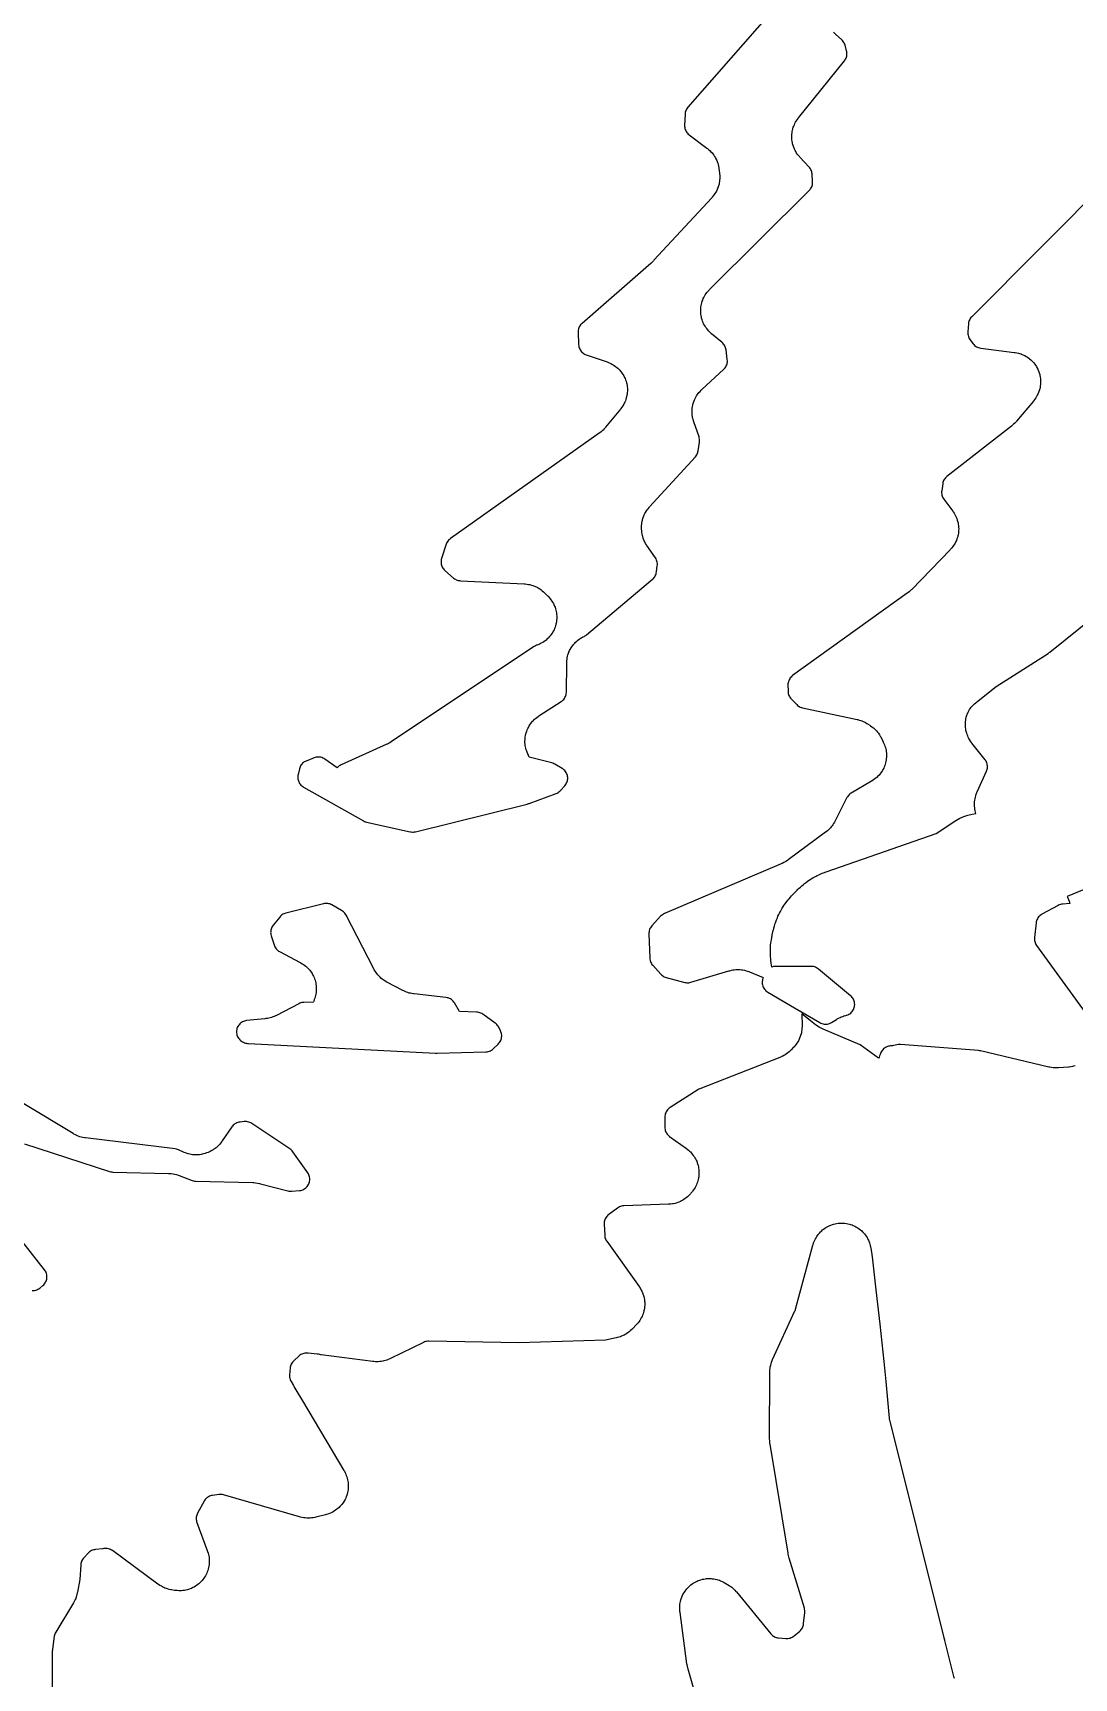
# Model space of a CAD drawing. Header units: millimetres. Extents: x 0 to 194, y 0 to 300.
# Drawn here: x 122.95 to 150.69, y 79.51 to 123.34 of the extents above; entities that cross this region are included whole.
import ezdxf

# ---------------------------------------------------------------- set-up
doc = ezdxf.new("R2010")
doc.units = ezdxf.units.MM
doc.layers.add('CUT', color=7, linetype='CONTINUOUS')

msp = doc.modelspace()

# ---------------------------------------------------------------- linework, layer by layer
at = {"layer": 'CUT'}
for points in [[(143.0132, 124.3506), (140.4031, 121.3624), (140.385, 121.3395), (140.3691, 121.3149), (140.3558, 121.2889), (140.3451, 121.2618), (140.337, 121.2337), (140.3317, 121.205), (140.3292, 121.1759), (140.3185, 120.8802), (140.3188, 120.8513), (140.3219, 120.8226), (140.3278, 120.7943), (140.3364, 120.7667), (140.3475, 120.7401), (140.3612, 120.7146), (140.3773, 120.6906), (140.3956, 120.6683), (140.4159, 120.6478), (140.4382, 120.6294), (140.9127, 120.2732), (140.9302, 120.2593), (140.9645, 120.2308), (140.9974, 120.2006), (141.0208, 120.1768), (141.0505, 120.1434), (141.0715, 120.1174), (141.0978, 120.0813), (141.1161, 120.0533), (141.1387, 120.0148), (141.1541, 119.9851), (141.1728, 119.9446), (141.1852, 119.9135), (141.1997, 119.8713), (141.209, 119.8392), (141.2193, 119.7958), (141.2274, 119.7519), (141.2309, 119.7298), (141.2472, 119.6073), (141.2496, 119.5854), (141.2533, 119.5417), (141.2548, 119.4978), (141.2544, 119.4649), (141.2516, 119.4211), (141.248, 119.3884), (141.241, 119.345), (141.2341, 119.3128), (141.2229, 119.2704), (141.213, 119.239), (141.1977, 119.1978), (141.1848, 119.1676), (141.1655, 119.1281), (141.1497, 119.0992), (141.1267, 119.0618), (141.1081, 119.0347), (141.0816, 118.9997), (141.0534, 118.966), (141.0389, 118.9495), (139.5022, 117.2873), (139.4855, 117.2701), (139.4426, 117.2284), (139.425, 117.2121), (137.5841, 115.6037), (137.5627, 115.5831), (137.5434, 115.5604), (137.5265, 115.5359), (137.5121, 115.5099), (137.5003, 115.4826), (137.4914, 115.4542), (137.4852, 115.4251), (137.482, 115.3956), (137.4817, 115.3658), (137.4948, 115.0369), (137.4975, 115.007), (137.5032, 114.9776), (137.5118, 114.9488), (137.5232, 114.921), (137.5373, 114.8945), (137.554, 114.8696), (137.5731, 114.8465), (137.5945, 114.8254), (137.6178, 114.8065), (137.6429, 114.79), (137.6696, 114.7762), (137.6974, 114.765), (138.251, 114.5756), (138.2713, 114.5681), (138.3116, 114.5522), (138.351, 114.5343), (138.3799, 114.5194), (138.4174, 114.4978), (138.4447, 114.4803), (138.48, 114.4552), (138.5055, 114.4352), (138.5382, 114.4068), (138.5617, 114.3843), (138.5915, 114.3529), (138.6127, 114.3284), (138.6393, 114.2942), (138.6581, 114.2677), (138.6813, 114.2312), (138.6974, 114.203), (138.7171, 114.1645), (138.7304, 114.1349), (138.7462, 114.0946), (138.7566, 114.0638), (138.7685, 114.0222), (138.7759, 113.9906), (138.7837, 113.948), (138.7881, 113.9158), (138.7918, 113.8727), (138.793, 113.8403), (138.7925, 113.797), (138.7906, 113.7646), (138.786, 113.7215), (138.781, 113.6895), (138.7722, 113.6471), (138.7642, 113.6156), (138.7514, 113.5743), (138.7403, 113.5437), (138.7236, 113.5038), (138.7097, 113.4745), (138.6892, 113.4363), (138.6725, 113.4085), (138.6485, 113.3725), (138.6228, 113.3377), (138.6095, 113.3206), (138.2125, 112.8345), (138.1994, 112.8191), (138.1724, 112.789), (138.1442, 112.7601), (138.122, 112.7394), (138.0913, 112.7131), (138.0594, 112.6883), (138.0431, 112.6763), (134.0781, 109.8673), (134.0531, 109.8475), (134.0304, 109.8252), (134.0101, 109.8006), (133.9926, 109.7739), (133.978, 109.7456), (133.9665, 109.7159), (133.8425, 109.3371), (133.8347, 109.3087), (133.8297, 109.2796), (133.8277, 109.2503), (133.8285, 109.2208), (133.8322, 109.1916), (133.8387, 109.1629), (133.848, 109.1349), (133.86, 109.1081), (133.8746, 109.0825), (133.8916, 109.0585), (133.911, 109.0362), (133.9323, 109.016), (134.1641, 108.8173), (134.1864, 108.7999), (134.2103, 108.7847), (134.2354, 108.7719), (134.2617, 108.7614), (134.2888, 108.7535), (134.3166, 108.7481), (134.3447, 108.7454), (136.0451, 108.6624), (136.0681, 108.6607), (136.1139, 108.6561), (136.1595, 108.6491), (136.1933, 108.6422), (136.2379, 108.6306), (136.2708, 108.6203), (136.314, 108.6042), (136.3457, 108.5905), (136.387, 108.5701), (136.4171, 108.5533), (136.4561, 108.5288), (136.4844, 108.5089), (136.5207, 108.4805), (136.5554, 108.4504), (136.5725, 108.4348), (136.6632, 108.3475), (136.6787, 108.3319), (136.7087, 108.3), (136.7372, 108.2667), (136.7573, 108.2407), (136.7825, 108.2048), (136.7999, 108.177), (136.8214, 108.1387), (136.8361, 108.1094), (136.8538, 108.0692), (136.8655, 108.0386), (136.8792, 107.9969), (136.8879, 107.9652), (136.8975, 107.9224), (136.9031, 107.8901), (136.9085, 107.8465), (136.9109, 107.8138), (136.912, 107.7699), (136.9112, 107.7371), (136.908, 107.6934), (136.904, 107.6608), (136.8966, 107.6175), (136.8894, 107.5855), (136.8779, 107.5432), (136.8676, 107.512), (136.852, 107.471), (136.8388, 107.4409), (136.8192, 107.4017), (136.8031, 107.3731), (136.7798, 107.3359), (136.761, 107.309), (136.7342, 107.2743), (136.7129, 107.2493), (136.6829, 107.2174), (136.6592, 107.1946), (136.6262, 107.1657), (136.6004, 107.1453), (136.5648, 107.1198), (136.5371, 107.102), (136.4991, 107.0801), (136.4699, 107.0651), (136.43, 107.047), (136.3892, 107.0309), (136.3742, 107.0253), (136.3418, 107.0112), (136.3113, 106.9934), (132.5121, 104.4592), (132.4964, 104.4492), (132.4646, 104.4299), (132.432, 104.4118), (132.3987, 104.3952), (132.3819, 104.3872), (131.1656, 103.8401), (131.1388, 103.8264), (131.1135, 103.81), (131.0899, 103.7912), (131.0684, 103.7702), (131.0576, 103.7573), (130.7342, 103.9916), (130.7089, 104.008), (130.682, 104.0218), (130.654, 104.0329), (130.6249, 104.0411), (130.5951, 104.0463), (130.565, 104.0485), (130.5349, 104.0477), (130.5049, 104.0438), (130.4755, 104.037), (130.4469, 104.0272), (130.2338, 103.9421), (130.2078, 103.9302), (130.1831, 103.916), (130.1598, 103.8994), (130.1382, 103.8807), (130.1185, 103.8601), (130.1008, 103.8376), (130.0853, 103.8136), (130.0723, 103.7882), (130.0616, 103.7617), (130.0536, 103.7343), (130.0178, 103.5868), (130.0122, 103.5576), (130.0095, 103.5279), (130.0098, 103.4981), (130.0131, 103.4685), (130.0192, 103.4394), (130.0283, 103.411), (130.0401, 103.3837), (130.0458, 103.372), (130.0604, 103.3458), (130.0775, 103.3211), (130.097, 103.2983), (130.1186, 103.2776), (130.1423, 103.2591), (130.1676, 103.2431), (131.7615, 102.3441), (131.788, 102.3308), (131.8158, 102.3202), (131.8444, 102.3124), (133.0091, 102.0563), (133.0362, 102.0516), (133.0637, 102.0495), (133.0912, 102.0498), (133.1186, 102.0527), (133.1456, 102.0581), (136.1219, 102.7944), (136.138, 102.7988), (136.1598, 102.8056), (136.1756, 102.8109), (136.8926, 103.0757), (136.9193, 103.087), (136.9448, 103.1009), (136.9689, 103.1173), (136.9912, 103.1358), (137.0117, 103.1565), (137.1258, 103.2834), (137.1444, 103.3062), (137.1607, 103.3308), (137.1745, 103.3568), (137.1856, 103.384), (137.1941, 103.4123), (137.1997, 103.4412), (137.2024, 103.4705), (137.2023, 103.4999), (137.1993, 103.5292), (137.1935, 103.5581), (137.1848, 103.5862), (137.1734, 103.6134), (137.1594, 103.6393), (137.1429, 103.6637), (137.1242, 103.6864), (137.1032, 103.7071), (137.0804, 103.7257), (137.0558, 103.742), (136.8625, 103.8567), (136.8369, 103.8703), (136.8102, 103.8813), (136.7825, 103.8897), (136.173, 104.0429), (136.1203, 104.1795), (136.1129, 104.2002), (136.0991, 104.2419), (136.0874, 104.2842), (136.0801, 104.3163), (136.0726, 104.3596), (136.0685, 104.3923), (136.0652, 104.4361), (136.0643, 104.469), (136.0653, 104.5129), (136.0677, 104.5458), (136.0729, 104.5894), (136.0785, 104.6219), (136.088, 104.6648), (136.0967, 104.6965), (136.1103, 104.7383), (136.122, 104.769), (136.1397, 104.8093), (136.1544, 104.8387), (136.1759, 104.8771), (136.1933, 104.905), (136.2185, 104.941), (136.2386, 104.9671), (136.2671, 105.0005), (136.2897, 105.0245), (136.3213, 105.0549), (136.3461, 105.0766), (136.3806, 105.1038), (136.4163, 105.1294), (136.4345, 105.1417), (137.0297, 105.5242), (137.0538, 105.5414), (137.076, 105.5609), (137.0963, 105.5825), (137.1143, 105.606), (137.1299, 105.6312), (137.143, 105.6578), (137.1533, 105.6855), (137.1609, 105.7142), (137.1656, 105.7434), (137.1674, 105.773), (137.1766, 106.5435), (137.1775, 106.5664), (137.1804, 106.6121), (137.1856, 106.6575), (137.1912, 106.6913), (137.201, 106.736), (137.21, 106.7691), (137.2243, 106.8126), (137.2366, 106.8446), (137.2552, 106.8864), (137.2707, 106.9169), (137.2935, 106.9566), (137.312, 106.9855), (137.3387, 107.0226), (137.3601, 107.0494), (137.3904, 107.0837), (137.4144, 107.1082), (137.448, 107.1392), (137.4744, 107.1611), (137.511, 107.1886), (137.5395, 107.2077), (137.5787, 107.2313), (137.6102, 107.2481), (137.6396, 107.2623), (137.6617, 107.2741), (137.6827, 107.2878), (137.7026, 107.3031), (139.4648, 108.7886), (139.4851, 108.8074), (139.5036, 108.828), (139.5201, 108.8502), (139.5345, 108.8738), (139.5467, 108.8987), (139.5565, 108.9246), (139.5639, 108.9513), (139.5688, 108.9785), (139.5908, 109.1438), (139.5933, 109.175), (139.5925, 109.2062), (139.5885, 109.2372), (139.5813, 109.2677), (139.5709, 109.2972), (139.5576, 109.3254), (139.5414, 109.3521), (139.3139, 109.6863), (139.302, 109.7046), (139.2792, 109.7419), (139.2583, 109.7802), (139.244, 109.8096), (139.2268, 109.8497), (139.2155, 109.8804), (139.2023, 109.922), (139.194, 109.9536), (139.1849, 109.9963), (139.1796, 110.0286), (139.1747, 110.072), (139.172, 110.1155), (139.1711, 110.1374), (139.1709, 110.1518), (139.1711, 110.173), (139.1724, 110.2155), (139.1758, 110.2578), (139.1798, 110.2894), (139.1871, 110.3312), (139.1941, 110.3623), (139.2053, 110.4032), (139.2152, 110.4335), (139.2303, 110.4732), (139.2429, 110.5024), (139.2617, 110.5405), (139.277, 110.5683), (139.2993, 110.6045), (139.3172, 110.6308), (139.3428, 110.6647), (139.3699, 110.6974), (139.3839, 110.7134), (140.605, 112.0503), (140.6239, 112.073), (140.6404, 112.0975), (140.6544, 112.1235), (140.6657, 112.1508), (140.6744, 112.179), (140.6802, 112.208), (140.7145, 112.4357), (140.7174, 112.4645), (140.7175, 112.4934), (140.7148, 112.5222), (140.7094, 112.5507), (140.7013, 112.5784), (140.5609, 112.9843), (140.5543, 113.005), (140.5421, 113.0467), (140.5319, 113.0888), (140.5258, 113.1208), (140.5198, 113.1637), (140.5168, 113.1961), (140.5149, 113.2395), (140.515, 113.272), (140.5173, 113.3153), (140.5206, 113.3477), (140.5271, 113.3906), (140.5335, 113.4225), (140.544, 113.4646), (140.5535, 113.4957), (140.568, 113.5365), (140.5804, 113.5666), (140.5988, 113.6059), (140.6141, 113.6346), (140.6362, 113.6719), (140.6541, 113.6991), (140.6797, 113.7341), (140.7002, 113.7594), (140.7291, 113.7918), (140.7595, 113.8227), (140.7751, 113.8378), (141.3611, 114.3794), (141.3811, 114.3996), (141.399, 114.4217), (141.4148, 114.4454), (141.4283, 114.4705), (141.4393, 114.4967), (141.4478, 114.5239), (141.4537, 114.5518), (141.4569, 114.58), (141.4574, 114.6085), (141.4552, 114.6369), (141.4225, 114.8983), (141.4178, 114.926), (141.4104, 114.953), (141.4006, 114.9792), (141.3884, 115.0045), (141.3739, 115.0284), (141.3572, 115.0509), (141.3385, 115.0718), (141.3179, 115.0908), (141.0344, 115.3291), (141.0179, 115.3437), (140.9857, 115.3735), (140.9551, 115.4049), (140.9332, 115.4295), (140.9058, 115.4637), (140.8864, 115.4904), (140.8624, 115.5271), (140.8458, 115.5555), (140.8255, 115.5944), (140.8117, 115.6243), (140.7953, 115.665), (140.7845, 115.696), (140.7721, 115.7381), (140.7643, 115.7701), (140.7561, 115.8132), (140.7515, 115.8458), (140.7475, 115.8895), (140.7462, 115.9224), (140.7465, 115.9663), (140.7483, 115.9991), (140.7529, 116.0428), (140.7579, 116.0753), (140.7667, 116.1183), (140.7749, 116.1501), (140.7878, 116.1921), (140.799, 116.223), (140.816, 116.2635), (140.8302, 116.2931), (140.851, 116.3318), (140.8681, 116.3599), (140.8926, 116.3963), (140.9122, 116.4227), (140.9402, 116.4565), (140.9697, 116.489), (140.9849, 116.5048), (143.6395, 119.1475), (143.6587, 119.1686), (143.6759, 119.1913), (143.6908, 119.2156), (143.7033, 119.2412), (143.7133, 119.2678), (143.7208, 119.2953), (143.7256, 119.3234), (143.7278, 119.3518), (143.7272, 119.3802), (143.7135, 119.5844), (143.7102, 119.6133), (143.704, 119.6417), (143.6951, 119.6694), (143.6836, 119.6962), (143.6696, 119.7216), (143.6531, 119.7456), (143.6344, 119.7679), (143.3886, 120.0338), (143.3745, 120.0498), (143.347, 120.0825), (143.3211, 120.1164), (143.303, 120.1428), (143.2804, 120.179), (143.2648, 120.207), (143.2458, 120.2452), (143.2329, 120.2745), (143.2176, 120.3143), (143.2076, 120.3447), (143.1961, 120.3858), (143.189, 120.417), (143.1815, 120.4591), (143.1774, 120.4908), (143.1739, 120.5334), (143.1728, 120.5653), (143.1734, 120.608), (143.1753, 120.64), (143.1799, 120.6824), (143.1849, 120.714), (143.1935, 120.7558), (143.2014, 120.7868), (143.214, 120.8276), (143.2248, 120.8577), (143.2412, 120.8972), (143.2548, 120.9261), (143.2748, 120.9638), (143.2911, 120.9914), (143.3146, 121.027), (143.3398, 121.0615), (143.3528, 121.0784), (144.577, 122.599), (144.5937, 122.622), (144.6083, 122.6465), (144.6204, 122.6723), (144.63, 122.699), (144.6371, 122.7266), (144.6415, 122.7547), (144.6433, 122.7831), (144.6423, 122.8116), (144.6386, 122.8398), (144.6323, 122.8675), (144.5913, 123.0152), (144.5825, 123.0418), (144.5713, 123.0675), (144.5578, 123.092), (144.542, 123.1151), (144.5242, 123.1367), (144.5044, 123.1565), (144.3351, 123.3109), (144.3188, 123.3266), (144.2869, 123.3588)], [(151.6655, 119.4918), (147.9678, 115.7805), (147.9479, 115.7584), (147.9302, 115.7344), (147.915, 115.7087), (147.9024, 115.6817), (147.8926, 115.6536), (147.8856, 115.6246), (147.8815, 115.5951), (147.8625, 115.3791), (147.8613, 115.3478), (147.8635, 115.3166), (147.8689, 115.2858), (147.8774, 115.2557), (147.8891, 115.2266), (147.9037, 115.1989), (147.9212, 115.1729), (148.0049, 115.0611), (148.0242, 115.0379), (148.0457, 115.0168), (148.0691, 114.9979), (148.0944, 114.9815), (148.1211, 114.9677), (148.1492, 114.9567), (148.1781, 114.9485), (148.2078, 114.9433), (149.1027, 114.8312), (149.1243, 114.8279), (149.1675, 114.8204), (149.2102, 114.8107), (149.2419, 114.802), (149.2835, 114.7882), (149.3141, 114.7764), (149.3541, 114.7586), (149.3835, 114.7439), (149.4216, 114.7223), (149.4494, 114.7048), (149.4853, 114.6796), (149.5112, 114.6595), (149.5444, 114.631), (149.5683, 114.6084), (149.5986, 114.5768), (149.6201, 114.552), (149.6472, 114.5176), (149.6663, 114.4908), (149.6899, 114.4539), (149.7062, 114.4254), (149.7261, 114.3864), (149.7396, 114.3565), (149.7556, 114.3157), (149.7661, 114.2846), (149.7781, 114.2424), (149.7855, 114.2105), (149.7934, 114.1673), (149.7977, 114.1348), (149.8013, 114.0911), (149.8023, 114.0583), (149.8017, 114.0145), (149.7996, 113.9817), (149.7947, 113.9382), (149.7894, 113.9058), (149.7802, 113.8629), (149.7718, 113.8312), (149.7586, 113.7894), (149.7471, 113.7587), (149.7298, 113.7184), (149.7155, 113.6889), (149.6944, 113.6505), (149.6772, 113.6225), (149.6524, 113.5864), (149.626, 113.5515), (149.6123, 113.5343), (149.1647, 113), (149.1489, 112.9822), (149.1165, 112.9474), (149.0823, 112.9144), (149.0465, 112.8832), (149.0281, 112.8681), (147.3063, 111.526), (147.2844, 111.5073), (147.2645, 111.4865), (147.2466, 111.4639), (147.231, 111.4396), (147.2178, 111.414), (147.2071, 111.3873), (147.199, 111.3596), (147.1936, 111.3313), (147.1671, 111.1432), (147.1645, 111.1143), (147.1646, 111.0852), (147.1676, 111.0563), (147.1734, 111.0278), (147.1819, 111), (147.193, 110.9731), (147.2067, 110.9475), (147.2228, 110.9233), (147.4601, 110.6016), (147.473, 110.5831), (147.4979, 110.5455), (147.521, 110.5067), (147.5367, 110.4768), (147.5557, 110.4359), (147.5684, 110.4045), (147.5832, 110.3619), (147.5927, 110.3295), (147.6032, 110.2856), (147.6094, 110.2523), (147.6154, 110.2076), (147.6182, 110.1739), (147.6197, 110.1288), (147.6192, 110.095), (147.6162, 110.05), (147.6122, 110.0164), (147.6047, 109.9719), (147.5974, 109.9389), (147.5855, 109.8954), (147.5749, 109.8633), (147.5587, 109.8211), (147.5449, 109.7902), (147.5246, 109.75), (147.5078, 109.7206), (147.4835, 109.6826), (147.4639, 109.655), (147.4359, 109.6196), (147.4062, 109.5857), (147.3909, 109.5691), (146.3705, 108.5153), (146.3562, 108.5012), (146.327, 108.4736), (146.2965, 108.4474), (146.265, 108.4225), (146.2489, 108.4104), (143.1963, 106.2182), (143.1737, 106.2003), (143.1529, 106.1802), (143.1341, 106.1582), (143.1176, 106.1346), (143.1033, 106.1094), (143.0916, 106.083), (143.0825, 106.0556), (143.076, 106.0274), (143.0723, 105.9988), (143.0714, 105.9699), (143.074, 105.7992), (143.0758, 105.7709), (143.0802, 105.743), (143.0873, 105.7156), (143.0969, 105.6889), (143.109, 105.6633), (143.1234, 105.639), (143.14, 105.6161), (143.1588, 105.5949), (143.3038, 105.4455), (143.3254, 105.4254), (143.3488, 105.4076), (143.3738, 105.3921), (143.4002, 105.3791), (143.4278, 105.3688), (143.4562, 105.3612), (144.914, 105.049), (144.9335, 105.0444), (144.9724, 105.0342), (145.0108, 105.0223), (145.0391, 105.0121), (145.0763, 104.9969), (145.1036, 104.9842), (145.1393, 104.9657), (145.1741, 104.9456), (145.1913, 104.9351), (145.2533, 104.8955), (145.2726, 104.8825), (145.3105, 104.8554), (145.3469, 104.8264), (145.3731, 104.8033), (145.4063, 104.7707), (145.4299, 104.745), (145.4596, 104.7092), (145.4805, 104.6812), (145.5063, 104.6425), (145.5301, 104.6024), (145.5415, 104.5821), (145.6019, 104.4674), (145.6114, 104.4482), (145.6296, 104.4094), (145.6458, 104.3697), (145.6566, 104.3395), (145.669, 104.2984), (145.6768, 104.2673), (145.6853, 104.2253), (145.6901, 104.1935), (145.6946, 104.1509), (145.6964, 104.1188), (145.6967, 104.076), (145.6954, 104.0439), (145.6917, 104.0012), (145.6874, 103.9694), (145.6796, 103.9272), (145.6723, 103.896), (145.6605, 103.8547), (145.6503, 103.8243), (145.6346, 103.7844), (145.6215, 103.7551), (145.6022, 103.7168), (145.5863, 103.6889), (145.5634, 103.6527), (145.545, 103.6264), (145.5187, 103.5925), (145.4979, 103.5681), (145.4685, 103.5368), (145.4455, 103.5145), (145.4133, 103.4862), (145.3882, 103.4662), (145.3534, 103.4411), (145.3176, 103.4177), (145.2993, 103.4064), (144.7564, 103.0878), (144.7326, 103.0723), (144.7104, 103.0546), (144.69, 103.0349), (144.6715, 103.0134), (144.6551, 102.9902), (144.641, 102.9655), (144.3182, 102.3332), (144.3083, 102.315), (144.2878, 102.279), (144.2656, 102.2439), (144.2478, 102.2184), (144.2224, 102.1856), (144.2024, 102.1619), (144.1741, 102.1315), (144.1519, 102.1097), (144.121, 102.0821), (144.0889, 102.0559), (144.0725, 102.0431), (143.0764, 101.3053), (143.0547, 101.2902), (143.0104, 101.2613), (142.9644, 101.2349), (142.917, 101.2114), (142.8929, 101.2003), (139.783, 99.8785), (139.7542, 99.8643), (139.727, 99.8472), (139.7018, 99.8273), (139.6789, 99.8048), (139.444, 99.5477), (139.4254, 99.5253), (139.409, 99.5011), (139.3951, 99.4755), (139.3837, 99.4486), (139.375, 99.4208), (139.3691, 99.3922), (139.3659, 99.3632), (139.3656, 99.3341), (139.3898, 98.6899), (139.3924, 98.6601), (139.398, 98.6307), (139.4065, 98.6019), (139.4178, 98.5742), (139.4318, 98.5477), (139.4484, 98.5228), (139.4674, 98.4996), (139.6823, 98.2627), (139.7027, 98.2424), (139.7249, 98.2241), (139.7487, 98.2079), (139.774, 98.1942), (139.8005, 98.1829), (139.8279, 98.1743), (140.3249, 98.043), (140.3518, 98.0372), (140.379, 98.0339), (140.4065, 98.0331), (140.4339, 98.0348), (140.4611, 98.039), (140.4877, 98.0457), (141.4996, 98.3493), (141.5208, 98.3551), (141.5633, 98.3656), (141.6063, 98.3741), (141.6387, 98.3788), (141.6823, 98.383), (141.7151, 98.3846), (141.7589, 98.3846), (141.7917, 98.383), (141.8353, 98.3787), (141.8677, 98.3739), (141.9107, 98.3654), (141.9425, 98.3574), (141.9845, 98.3448), (142.0257, 98.3301), (142.0462, 98.3223), (142.4135, 98.1712), (142.405, 98.1518), (142.3957, 98.1232), (142.3894, 98.0938), (142.386, 98.0639), (142.3856, 98.0339), (142.3882, 98.0039), (142.3938, 97.9743), (142.4024, 97.9455), (142.4138, 97.9176), (142.4279, 97.8911), (142.4446, 97.8661), (142.4638, 97.8428), (142.4851, 97.8217), (142.5085, 97.8027), (142.5337, 97.7862), (143.2483, 97.3673), (143.9241, 96.9712), (143.9505, 96.9575), (143.978, 96.9464), (144.0066, 96.9381), (144.0358, 96.9327), (144.0655, 96.9302), (144.0952, 96.9306), (144.1247, 96.934), (144.1538, 96.9403), (144.1821, 96.9495), (144.2093, 96.9614), (144.2353, 96.9759), (144.3648, 97.0572), (144.3835, 97.0683), (144.4214, 97.0896), (144.4603, 97.109), (144.4901, 97.1222), (144.5307, 97.1378), (144.5616, 97.148), (144.6035, 97.1596), (144.6157, 97.1624), (144.6437, 97.1701), (144.6708, 97.1805), (144.6967, 97.1935), (144.7213, 97.2089), (144.7443, 97.2267), (144.7654, 97.2465), (144.7845, 97.2684), (144.8015, 97.2919), (144.816, 97.317), (144.8281, 97.3434), (144.8376, 97.3708), (144.8444, 97.399), (144.8484, 97.4277), (144.8497, 97.4567), (144.8481, 97.4857), (144.8437, 97.5144), (144.8366, 97.5425), (144.8268, 97.5698), (144.8144, 97.5961), (144.7996, 97.621), (144.7824, 97.6444), (144.763, 97.6659), (144.7416, 97.6856), (143.8851, 98.3986), (143.8613, 98.4165), (143.836, 98.4319), (143.8092, 98.4447), (143.7813, 98.4548), (143.7525, 98.4621), (143.7231, 98.4666), (143.6935, 98.4681), (142.748, 98.4693), (142.7178, 98.4678), (142.688, 98.4633), (142.6587, 98.4558), (142.6406, 98.4492), (142.6251, 98.5515), (142.6213, 98.5791), (142.6187, 98.5999), (142.6155, 98.6276), (142.6112, 98.6692), (142.6067, 98.7248), (142.6043, 98.7666), (142.6025, 98.8224), (142.6022, 98.8537), (142.6029, 98.9095), (142.6044, 98.9513), (142.6077, 99.0071), (142.6103, 99.0383), (142.6163, 99.0938), (142.6217, 99.1353), (142.6301, 99.1904), (142.6375, 99.2316), (142.6427, 99.259), (142.6468, 99.2795), (142.6526, 99.3068), (142.679, 99.4233), (142.6855, 99.4505), (142.6906, 99.4709), (142.6977, 99.4979), (142.7089, 99.5384), (142.725, 99.5919), (142.738, 99.6318), (142.7566, 99.6846), (142.7677, 99.714), (142.7888, 99.7658), (142.8055, 99.8043), (142.8289, 99.8551), (142.8427, 99.8833), (142.8685, 99.933), (142.8887, 99.9697), (142.9168, 100.0181), (142.9332, 100.0449), (142.9635, 100.092), (142.987, 100.1267), (143.0194, 100.1723), (143.0383, 100.1974), (143.0728, 100.2414), (143.0995, 100.2738), (143.136, 100.3162), (143.1641, 100.3473), (143.1831, 100.3678), (143.1976, 100.383), (143.2171, 100.4031), (143.3177, 100.5045), (143.3371, 100.5235), (143.3518, 100.5377), (143.3716, 100.5563), (143.4017, 100.5839), (143.4425, 100.6199), (143.4738, 100.6461), (143.5163, 100.6801), (143.5405, 100.6987), (143.5845, 100.7307), (143.618, 100.754), (143.6634, 100.7841), (143.6893, 100.8003), (143.7359, 100.8283), (143.7714, 100.8484), (143.8193, 100.8742), (143.8466, 100.8881), (143.8956, 100.9117), (143.9327, 100.9286), (143.9828, 100.9499), (144.0207, 100.9651), (144.046, 100.9749), (144.0651, 100.9821), (144.0907, 100.9913), (147.0226, 102.013), (147.5465, 102.3553), (147.648, 102.4148), (147.7548, 102.464), (147.8659, 102.5025), (147.9803, 102.53), (148.0807, 102.5439), (148.0703, 102.5774), (148.0617, 102.6112), (148.0526, 102.6568), (148.0476, 102.6912), (148.0432, 102.7375), (148.0418, 102.7723), (148.0422, 102.8188), (148.0443, 102.8536), (148.0496, 102.8998), (148.0553, 102.9341), (148.0653, 102.9795), (148.0745, 103.0131), (148.0891, 103.0572), (148.106, 103.1005), (148.115, 103.122), (148.3604, 103.667), (148.3713, 103.6946), (148.3793, 103.7232), (148.3845, 103.7524), (148.3868, 103.782), (148.3861, 103.8117), (148.3825, 103.8412), (148.376, 103.8702), (148.3667, 103.8984), (148.3546, 103.9255), (148.34, 103.9513), (148.3228, 103.9755), (147.9728, 104.4209), (147.9595, 104.4386), (147.9339, 104.4747), (147.9101, 104.5121), (147.8937, 104.5409), (147.8737, 104.5804), (147.8602, 104.6106), (147.8441, 104.6519), (147.8336, 104.6834), (147.8217, 104.726), (147.8144, 104.7584), (147.8067, 104.802), (147.8026, 104.8349), (147.7993, 104.8791), (147.7984, 104.9122), (147.7994, 104.9565), (147.8018, 104.9896), (147.8072, 105.0335), (147.8128, 105.0662), (147.8225, 105.1094), (147.8313, 105.1414), (147.8452, 105.1834), (147.8571, 105.2144), (147.8599, 105.2206), (147.8714, 105.2441), (147.8929, 105.2832), (147.9105, 105.3117), (147.9358, 105.3484), (147.9562, 105.375), (147.985, 105.4091), (148.0079, 105.4335), (148.04, 105.4646), (148.0735, 105.494), (148.0907, 105.5083), (148.6177, 105.9255), (150.0002, 106.8086), (150.0137, 106.8178), (150.0318, 106.8308), (150.0448, 106.8406), (152.4068, 108.739)], [(151.4758, 100.7337), (150.51, 100.3358), (150.5204, 100.3147), (150.5613, 100.206), (150.5779, 100.1441), (150.3909, 100.1288), (150.3601, 100.1247), (150.3298, 100.1174), (150.3005, 100.107), (150.2724, 100.0936), (149.8383, 99.8583), (149.8137, 99.8434), (149.7906, 99.8262), (149.7693, 99.8069), (149.75, 99.7856), (149.7327, 99.7626), (149.7178, 99.7381), (149.7053, 99.7122), (149.6953, 99.6852), (149.6879, 99.6574), (149.6832, 99.6291), (149.638, 99.239), (149.6361, 99.2113), (149.6368, 99.1835), (149.64, 99.1559), (149.6458, 99.1288), (149.654, 99.1022), (149.6647, 99.0766), (149.6777, 99.052), (149.6929, 99.0288), (151.1288, 97.0416)], [(150.7246, 95.8185), (150.6827, 95.807), (150.651, 95.8), (150.6082, 95.7927), (150.5651, 95.7875), (150.5435, 95.7853), (150.2832, 95.7663), (150.2604, 95.7652), (150.2147, 95.7642), (150.1691, 95.7655), (150.135, 95.7682), (150.0898, 95.7741), (150.0449, 95.7823), (150.0225, 95.787), (148.1969, 96.2175), (148.1743, 96.2219), (148.1514, 96.2246), (146.0693, 96.3872), (146.0363, 96.388), (146.0034, 96.3851), (145.9711, 96.3787), (145.9279, 96.3675), (145.8854, 96.3588), (145.853, 96.3538), (145.8095, 96.3493), (145.8058, 96.3491), (145.7764, 96.346), (145.7475, 96.34), (145.7194, 96.3313), (145.6922, 96.3198), (145.6663, 96.3056), (145.6419, 96.2891), (145.6192, 96.2702), (145.5985, 96.2491), (145.58, 96.2261), (145.5638, 96.2015), (145.5502, 96.1753), (145.5391, 96.1479), (145.5303, 96.1225), (145.5141, 96.0822), (145.5005, 96.0526), (145.4879, 96.0283), (144.9909, 96.3797), (144.0078, 96.8003), (143.9035, 96.851), (143.8046, 96.9115), (143.712, 96.9813), (143.4416, 97.2064), (143.4458, 96.8863), (143.4456, 96.8645), (143.444, 96.821), (143.4404, 96.7776), (143.4361, 96.7453), (143.4283, 96.7024), (143.4209, 96.6707), (143.409, 96.6288), (143.3985, 96.5979), (143.3826, 96.5574), (143.3692, 96.5276), (143.3495, 96.4888), (143.3333, 96.4605), (143.3099, 96.4238), (143.291, 96.3972), (143.2642, 96.3629), (143.2357, 96.33), (143.2211, 96.3139), (143.1553, 96.2448), (143.1379, 96.2276), (143.1023, 96.194), (143.0649, 96.1625), (143.0356, 96.1404), (142.995, 96.1131), (142.9636, 96.0944), (142.9202, 96.0716), (142.8757, 96.0513), (142.8532, 96.0417), (140.7235, 95.2054), (140.6969, 95.1935), (140.6717, 95.1791), (139.9293, 94.7051), (139.9048, 94.6876), (139.8821, 94.6678), (139.8615, 94.6458), (139.8433, 94.6218), (139.8275, 94.5961), (139.8144, 94.569), (139.8041, 94.5407), (139.7967, 94.5115), (139.7922, 94.4817), (139.7908, 94.4516), (139.7913, 94.1834), (139.7927, 94.1552), (139.7968, 94.1272), (139.8035, 94.0997), (139.8127, 94.0729), (139.8244, 94.0472), (139.8385, 94.0226), (139.8548, 93.9995), (139.8733, 93.9781), (139.8936, 93.9585), (139.9158, 93.9408), (140.3662, 93.6157), (140.3834, 93.6027), (140.4171, 93.5758), (140.4495, 93.5473), (140.4727, 93.5248), (140.5023, 93.4934), (140.5232, 93.4688), (140.5496, 93.4346), (140.5681, 93.4081), (140.5911, 93.3716), (140.607, 93.3435), (140.6264, 93.3049), (140.6395, 93.2754), (140.6551, 93.2352), (140.6653, 93.2045), (140.677, 93.163), (140.6843, 93.1315), (140.6919, 93.089), (140.6961, 93.057), (140.6997, 93.014), (140.7008, 92.9817), (140.7002, 92.9385), (140.6982, 92.9063), (140.6935, 92.8634), (140.6884, 92.8315), (140.6796, 92.7892), (140.6715, 92.758), (140.6587, 92.7168), (140.6476, 92.6864), (140.6309, 92.6466), (140.617, 92.6174), (140.5966, 92.5794), (140.5799, 92.5517), (140.5559, 92.5159), (140.5303, 92.4812), (140.517, 92.4642), (140.487, 92.4275), (140.4732, 92.4113), (140.4447, 92.3796), (140.4147, 92.3493), (140.3912, 92.3277), (140.3585, 92.3004), (140.3331, 92.2811), (140.2979, 92.257), (140.2708, 92.2402), (140.2335, 92.2195), (140.2049, 92.2053), (140.1658, 92.1883), (140.136, 92.1769), (140.0955, 92.1636), (140.0647, 92.1551), (140.0232, 92.1457), (139.9917, 92.1401), (139.9495, 92.1347), (139.907, 92.1313), (139.8857, 92.1301), (138.6976, 92.091), (138.6672, 92.0885), (138.6372, 92.0828), (138.6079, 92.0742), (138.5797, 92.0626), (138.5527, 92.0482), (138.5274, 92.0311), (138.2944, 91.8563), (138.272, 91.8377), (138.2514, 91.817), (138.233, 91.7944), (138.2168, 91.7701), (138.2031, 91.7443), (138.192, 91.7173), (138.1835, 91.6894), (138.1778, 91.6608), (138.1749, 91.6318), (138.1748, 91.6026), (138.1885, 91.3048), (138.1911, 91.2763), (138.1965, 91.2481), (138.2046, 91.2206), (138.2153, 91.1939), (138.2284, 91.1684), (138.2439, 91.1443), (139.1039, 89.9391), (139.1163, 89.9208), (139.135, 89.8918), (139.1368, 89.889), (139.1368, 89.8889), (139.1383, 89.8865), (139.1405, 89.883), (139.1623, 89.8452), (139.1774, 89.8157), (139.1955, 89.7753), (139.2076, 89.7445), (139.2217, 89.7025), (139.2308, 89.6706), (139.2407, 89.6275), (139.2465, 89.5948), (139.2522, 89.5509), (139.2548, 89.5179), (139.2561, 89.4736), (139.2554, 89.4405), (139.2523, 89.3963), (139.2484, 89.3634), (139.241, 89.3198), (139.2339, 89.2874), (139.2223, 89.2447), (139.212, 89.2132), (139.1962, 89.1718), (139.1829, 89.1415), (139.1632, 89.1019), (139.1469, 89.0729), (139.1234, 89.0355), (139.1044, 89.0083), (139.0772, 88.9733), (139.0484, 88.9397), (139.0336, 88.9233), (138.9282, 88.8119), (138.912, 88.7957), (138.8789, 88.7641), (138.8443, 88.7342), (138.8172, 88.7132), (138.7797, 88.687), (138.7506, 88.6689), (138.7106, 88.6466), (138.6799, 88.6315), (138.6379, 88.6135), (138.6057, 88.6016), (138.5621, 88.5879), (138.5178, 88.5764), (138.4955, 88.5712), (138.2079, 88.5122), (135.9013, 88.4375), (133.5013, 88.4804), (133.473, 88.4795), (133.4448, 88.476), (133.4171, 88.4699), (133.3902, 88.4612), (133.3641, 88.4499), (132.4808, 88.0179), (132.4609, 88.0087), (132.4207, 87.9915), (132.3797, 87.9761), (132.3485, 87.9662), (132.3062, 87.9549), (132.2741, 87.948), (132.2309, 87.9409), (132.1983, 87.9372), (132.1547, 87.9343), (132.1219, 87.9338), (132.0781, 87.9352), (132.0345, 87.9387), (132.0127, 87.941), (130.6333, 88.12), (130.6264, 88.1221), (130.5949, 88.1296), (130.5629, 88.1336), (130.5306, 88.1343), (130.5263, 88.1339), (130.2869, 88.165), (130.2582, 88.1673), (130.2293, 88.1668), (130.2006, 88.1636), (130.1724, 88.1577), (130.1448, 88.149), (130.1182, 88.1378), (130.0929, 88.124), (130.0689, 88.1079), (130.0467, 88.0895), (129.9062, 87.962), (129.8864, 87.9422), (129.8685, 87.9207), (129.8527, 87.8976), (129.8391, 87.8731), (129.8278, 87.8475), (129.819, 87.8209), (129.8127, 87.7936), (129.809, 87.7659), (129.7934, 87.5864), (129.7923, 87.5553), (129.7944, 87.5243), (129.7997, 87.4937), (129.8082, 87.4638), (129.8197, 87.4349), (129.8342, 87.4074), (129.8979, 87.3), (129.9041, 87.2812), (129.9155, 87.2553), (129.9293, 87.2306), (130.1365, 86.8975), (131.2416, 85.034), (131.2524, 85.0147), (131.273, 84.9758), (131.2916, 84.9358), (131.3042, 84.9052), (131.3188, 84.8636), (131.3283, 84.8319), (131.3388, 84.7891), (131.3451, 84.7567), (131.3514, 84.713), (131.3545, 84.6801), (131.3565, 84.636), (131.3563, 84.603), (131.354, 84.5589), (131.3506, 84.5261), (131.3439, 84.4824), (131.3374, 84.4501), (131.3265, 84.4073), (131.3168, 84.3757), (131.3017, 84.3343), (131.289, 84.3038), (131.27, 84.264), (131.2543, 84.2349), (131.2314, 84.1971), (131.213, 84.1697), (131.1866, 84.1344), (131.1655, 84.1089), (131.1358, 84.0763), (131.1123, 84.0531), (131.0795, 84.0235), (131.0539, 84.0027), (131.0184, 83.9765), (130.9909, 83.9582), (130.9529, 83.9357), (130.9238, 83.9202), (130.8838, 83.9015), (130.8532, 83.8889), (130.8117, 83.8742), (130.7694, 83.8615), (130.7481, 83.8557), (130.4905, 83.792), (130.4674, 83.7869), (130.4211, 83.778), (130.3743, 83.7716), (130.3391, 83.7686), (130.2919, 83.767), (130.2566, 83.7677), (130.2095, 83.7712), (130.1745, 83.7756), (130.128, 83.7839), (130.0821, 83.7946), (130.0593, 83.8006), (128.0338, 84.3881), (128.0029, 84.3954), (127.9714, 84.3993), (127.9396, 84.3998), (127.908, 84.397), (127.7362, 84.3726), (127.7086, 84.3673), (127.6816, 84.3595), (127.6555, 84.3492), (127.6304, 84.3365), (127.6067, 84.3215), (127.5845, 84.3044), (127.5639, 84.2853), (127.5452, 84.2643), (127.5286, 84.2416), (127.5142, 84.2176), (127.3417, 83.8966), (127.3295, 83.8711), (127.3198, 83.8447), (127.3126, 83.8174), (127.308, 83.7895), (127.306, 83.7614), (127.3067, 83.7332), (127.3101, 83.7052), (127.316, 83.6776), (127.3245, 83.6507), (127.6008, 82.9021), (127.608, 82.881), (127.6214, 82.8384), (127.6326, 82.7951), (127.6394, 82.7624), (127.6463, 82.7182), (127.6498, 82.685), (127.6523, 82.6403), (127.6525, 82.6069), (127.6505, 82.5622), (127.6474, 82.5289), (127.641, 82.4847), (127.6346, 82.4519), (127.6239, 82.4085), (127.6143, 82.3764), (127.5993, 82.3344), (127.5865, 82.3034), (127.5674, 82.263), (127.5517, 82.2335), (127.5287, 82.1952), (127.5101, 82.1674), (127.4834, 82.1316), (127.4621, 82.1057), (127.432, 82.0727), (127.4083, 82.0491), (127.375, 82.0193), (127.3491, 81.9982), (127.313, 81.9717), (127.2851, 81.9533), (127.2467, 81.9306), (127.217, 81.915), (127.1765, 81.8962), (127.1455, 81.8836), (127.1033, 81.869), (127.0712, 81.8595), (127.0277, 81.8491), (126.9948, 81.8429), (126.9506, 81.8369), (126.9172, 81.834), (126.8726, 81.8323), (126.8391, 81.8327), (126.7945, 81.8355), (126.7502, 81.8405), (126.728, 81.8436), (126.6458, 81.857), (126.6249, 81.8609), (126.5833, 81.8697), (126.5422, 81.8805), (126.5118, 81.89), (126.4719, 81.9046), (126.4425, 81.917), (126.4041, 81.9353), (126.376, 81.9504), (126.3396, 81.9722), (126.3042, 81.9958), (126.2868, 82.008), (125.0735, 82.9008), (125.0483, 82.9175), (125.0216, 82.9315), (124.9935, 82.9428), (124.9645, 82.9512), (124.9348, 82.9567), (124.9047, 82.9591), (124.8745, 82.9585), (124.8445, 82.9548), (124.815, 82.9482), (124.8047, 82.9453), (124.6202, 82.9307), (124.5925, 82.9272), (124.5652, 82.9211), (124.5386, 82.9125), (124.5129, 82.9015), (124.4883, 82.8881), (124.4651, 82.8725), (124.4435, 82.8548), (124.4236, 82.8352), (124.3091, 82.7114), (124.2904, 82.689), (124.2739, 82.6649), (124.2598, 82.6393), (124.2483, 82.6125), (124.2394, 82.5846), (124.2333, 82.5561), (124.23, 82.5271), (124.2049, 82.1362), (124.1415, 81.7934), (124.1374, 81.7736), (124.1283, 81.7344), (124.1174, 81.6956), (124.108, 81.6669), (124.0937, 81.6291), (124.0818, 81.6014), (124.0642, 81.5651), (124.045, 81.5297), (124.035, 81.5122), (123.5643, 80.7293), (123.5502, 80.7031), (123.5389, 80.6756), (123.5303, 80.6472), (123.5245, 80.618), (123.4745, 80.2752), (123.4721, 80.2534), (123.4699, 80.2234), (123.4692, 80.2015), (123.4744, 76.2299)], [(122.7269, 93.7424), (124.9983, 93.0049), (125.0262, 92.9973), (125.0547, 92.9924), (125.0836, 92.9903), (126.5647, 92.954), (126.5903, 92.9526), (126.6412, 92.9485), (126.6919, 92.9414), (126.7295, 92.934), (126.779, 92.9212), (126.8277, 92.9057), (126.8519, 92.8972), (127.1976, 92.7648), (127.23, 92.7545), (127.2635, 92.7478), (127.2975, 92.7451), (128.8111, 92.708), (128.8372, 92.7066), (128.8892, 92.7023), (128.941, 92.6949), (128.9922, 92.6846), (129.0177, 92.6787), (129.7505, 92.4861), (129.7763, 92.4805), (129.8025, 92.4772), (129.8289, 92.4762), (129.8553, 92.4776), (130.0602, 92.4972), (130.0898, 92.5015), (130.1187, 92.5087), (130.1468, 92.5188), (130.1738, 92.5316), (130.1993, 92.547), (130.2232, 92.5649), (130.2452, 92.585), (130.2651, 92.6073), (130.2826, 92.6314), (130.2977, 92.6571), (130.3102, 92.6843), (130.3199, 92.7125), (130.3267, 92.7415), (130.3307, 92.7711), (130.3316, 92.8009), (130.3297, 92.8307), (130.3247, 92.8601), (130.3169, 92.8889), (130.3062, 92.9168), (130.2929, 92.9434), (130.2769, 92.9686), (129.8815, 93.5296), (129.8645, 93.5516), (129.8455, 93.5718), (129.8247, 93.5902), (129.8023, 93.6067), (128.7837, 94.2834), (128.7583, 94.2986), (128.7315, 94.3111), (128.7037, 94.321), (128.675, 94.328), (128.6458, 94.3322), (128.6163, 94.3336), (128.5868, 94.332), (128.4726, 94.3202), (128.444, 94.3158), (128.4159, 94.3087), (128.3887, 94.2989), (128.3625, 94.2866), (128.3376, 94.2718), (128.3143, 94.2546), (128.2927, 94.2353), (128.2731, 94.214), (128.2557, 94.1909), (128.0002, 93.8168), (127.9883, 93.8003), (127.9639, 93.7678), (127.9381, 93.7365), (127.9177, 93.7139), (127.8891, 93.685), (127.8667, 93.6643), (127.8357, 93.6381), (127.8115, 93.6196), (127.7782, 93.5963), (127.7525, 93.58), (127.7172, 93.5598), (127.6811, 93.5412), (127.6628, 93.5323), (127.6402, 93.522), (127.6204, 93.5135), (127.5805, 93.4975), (127.5399, 93.4834), (127.509, 93.4743), (127.4672, 93.4641), (127.4355, 93.458), (127.3929, 93.4519), (127.3609, 93.4489), (127.3179, 93.4468), (127.2857, 93.4469), (127.2427, 93.449), (127.2107, 93.4521), (127.1681, 93.4582), (127.1365, 93.4644), (127.0947, 93.4746), (127.0638, 93.4837), (127.0232, 93.4979), (126.9833, 93.514), (126.9636, 93.5225), (126.8359, 93.5812), (126.8071, 93.5927), (126.7773, 93.6012), (126.7468, 93.6065), (124.3576, 93.8978), (124.334, 93.9013), (124.2871, 93.9096), (124.2407, 93.9203), (124.2064, 93.9302), (124.1613, 93.9458), (124.1283, 93.9592), (124.0851, 93.9795), (124.0432, 94.002), (124.0225, 94.0138), (122.7145, 94.8071)], [(122.9374, 89.8292), (122.9683, 89.8301), (122.9989, 89.8341), (123.029, 89.8412), (123.0581, 89.8514), (123.0861, 89.8646), (123.1126, 89.8805), (123.1372, 89.8991), (123.2203, 89.9687), (123.2416, 89.9883), (123.2608, 90.0098), (123.2779, 90.0331), (123.2926, 90.0579), (123.3049, 90.084), (123.3147, 90.1111), (123.3218, 90.1391), (123.3261, 90.1676), (123.3277, 90.1965), (123.3266, 90.2253), (123.3226, 90.2539), (123.316, 90.282), (123.3066, 90.3093), (123.2947, 90.3356), (123.2803, 90.3606), (123.2636, 90.3841), (122.1765, 91.7675)], [(141.3777, 76.3612), (140.4111, 79.7465), (140.4034, 79.7778), (140.3869, 79.8566), (140.3814, 79.8884), (140.1961, 81.2547), (140.1937, 81.2763), (140.1899, 81.3196), (140.1883, 81.363), (140.1886, 81.3955), (140.1911, 81.4389), (140.1946, 81.4713), (140.2013, 81.5142), (140.2079, 81.5461), (140.2187, 81.5881), (140.2283, 81.6192), (140.2431, 81.6601), (140.2557, 81.6901), (140.2744, 81.7293), (140.2898, 81.758), (140.3122, 81.7952), (140.3303, 81.8223), (140.3562, 81.8572), (140.3768, 81.8823), (140.4059, 81.9146), (140.4289, 81.9377), (140.461, 81.9669), (140.486, 81.9877), (140.5208, 82.0137), (140.5478, 82.032), (140.5849, 82.0545), (140.6135, 82.0701), (140.6526, 82.089), (140.6826, 82.1017), (140.7233, 82.1167), (140.7544, 82.1265), (140.7964, 82.1375), (140.8283, 82.1443), (140.8712, 82.1512), (140.9035, 82.1548), (140.9469, 82.1576), (140.9794, 82.158), (141.0228, 82.1566), (141.0553, 82.1539), (141.0984, 82.1483), (141.1304, 82.1426), (141.1727, 82.1328), (141.204, 82.124), (141.2452, 82.1102), (141.2756, 82.0984), (141.3153, 82.0807), (141.354, 82.0611), (141.3732, 82.0508), (141.4643, 81.9991), (141.482, 81.9885), (141.517, 81.9665), (141.5508, 81.9429), (141.5754, 81.9241), (141.607, 81.8975), (141.6297, 81.8765), (141.6587, 81.8471), (141.6863, 81.8164), (141.6998, 81.8008), (142.6159, 80.6848), (142.6359, 80.6627), (142.6581, 80.6427), (142.6821, 80.625), (142.7077, 80.6098), (142.7348, 80.5972), (142.7629, 80.5874), (142.7919, 80.5804), (142.8214, 80.5763), (143.0129, 80.5594), (143.0425, 80.5582), (143.0721, 80.56), (143.1014, 80.5647), (143.1301, 80.5723), (143.1579, 80.5827), (143.1845, 80.5957), (143.2097, 80.6114), (143.2332, 80.6294), (143.3846, 80.7577), (143.4055, 80.7772), (143.4245, 80.7987), (143.4413, 80.8219), (143.4559, 80.8465), (143.468, 80.8725), (143.4776, 80.8995), (143.4846, 80.9273), (143.4889, 80.9556), (143.5196, 81.251), (143.5211, 81.2808), (143.5198, 81.3105), (143.5155, 81.34), (143.5083, 81.3689), (143.1042, 82.7039), (143.0966, 82.7323), (143.08, 82.8039), (143.0743, 82.8327), (142.5954, 85.7415), (142.5928, 85.7598), (142.5883, 85.7965), (142.5853, 85.8334), (142.5839, 85.8704), (142.5835, 85.8889), (142.586, 87.6422), (142.5867, 87.6663), (142.5893, 87.7144), (142.5946, 87.7623), (142.6004, 87.798), (142.6107, 87.8451), (142.6203, 87.8799), (142.6357, 87.9256), (142.6534, 87.9704), (142.6629, 87.9926), (143.2586, 89.2905), (143.268, 89.3135), (143.2755, 89.3372), (143.7362, 91.0389), (143.7424, 91.0598), (143.7558, 91.1011), (143.7712, 91.1418), (143.7841, 91.1717), (143.8033, 91.2107), (143.8191, 91.2392), (143.842, 91.2762), (143.8605, 91.303), (143.8868, 91.3376), (143.9078, 91.3625), (143.9374, 91.3944), (143.9606, 91.4172), (143.9931, 91.446), (144.0185, 91.4665), (144.0536, 91.4921), (144.0809, 91.51), (144.1183, 91.5321), (144.1471, 91.5472), (144.1865, 91.5656), (144.2167, 91.5779), (144.2577, 91.5924), (144.2889, 91.6018), (144.3311, 91.6122), (144.363, 91.6185), (144.4061, 91.6249), (144.4385, 91.6281), (144.4819, 91.6302), (144.5145, 91.6303), (144.5579, 91.6282), (144.5903, 91.6251), (144.6333, 91.6189), (144.6653, 91.6127), (144.7075, 91.6023), (144.7388, 91.593), (144.7798, 91.5787), (144.81, 91.5664), (144.8494, 91.5482), (144.8783, 91.5331), (144.9158, 91.5111), (144.9431, 91.4932), (144.9783, 91.4677), (145.0037, 91.4474), (145.0363, 91.4186), (145.0596, 91.3959), (145.0893, 91.3641), (145.1103, 91.3392), (145.1367, 91.3047), (145.1553, 91.2779), (145.1783, 91.241), (145.1941, 91.2125), (145.2134, 91.1736), (145.2265, 91.1437), (145.242, 91.1031), (145.2521, 91.0721), (145.2635, 91.0302), (145.273, 90.9878), (145.2772, 90.9665), (145.318, 90.729), (145.4148, 89.8474), (145.5151, 88.9346), (145.6241, 87.9421), (145.6824, 87.411), (145.7675, 86.4312), (145.7704, 86.4077), (145.7753, 86.3845), (147.2245, 80.5808), (147.238, 80.524), (147.2432, 80.5053), (147.244, 80.5027), (147.4827, 79.5465), (147.4883, 79.527), (147.4969, 79.5005)]]:
    msp.add_lwpolyline(points, dxfattribs=at)
msp.add_lwpolyline([(130.0762, 98.574), (130.095, 98.5636), (130.1319, 98.5418), (130.1678, 98.5182), (130.1939, 98.4993), (130.2273, 98.4725), (130.2514, 98.4512), (130.2822, 98.4212), (130.3042, 98.3978), (130.3319, 98.365), (130.3516, 98.3395), (130.3761, 98.3043), (130.3932, 98.2771), (130.4143, 98.2397), (130.4287, 98.211), (130.4461, 98.1717), (130.4577, 98.1417), (130.4713, 98.101), (130.48, 98.0701), (130.4897, 98.0282), (130.4954, 97.9966), (130.501, 97.954), (130.5037, 97.922), (130.5052, 97.8791), (130.5049, 97.8469), (130.5023, 97.8041), (130.4989, 97.7721), (130.4922, 97.7297), (130.4857, 97.6982), (130.4751, 97.6566), (130.4657, 97.6259), (130.4511, 97.5855), (130.4346, 97.5459), (130.4259, 97.5263), (130.4214, 97.5166), (130.1699, 97.5096), (130.1429, 97.5076), (130.1162, 97.5032), (130.09, 97.4964), (130.0646, 97.4873), (130.04, 97.476), (129.4408, 97.1648), (129.4217, 97.1555), (129.3832, 97.1377), (129.3439, 97.1218), (129.314, 97.1113), (129.2733, 97.0992), (129.2425, 97.0915), (129.2009, 97.0832), (129.159, 97.077), (129.1379, 97.0743), (128.6473, 97.0242), (128.6182, 97.0198), (128.5898, 97.0126), (128.5622, 97.0026), (128.5357, 96.99), (128.5105, 96.9748), (128.487, 96.9573), (128.4652, 96.9375), (128.4456, 96.9157), (128.4281, 96.8921), (128.413, 96.8669), (128.4005, 96.8403), (128.3906, 96.8127), (128.3835, 96.7842), (128.3792, 96.7552), (128.3777, 96.7258), (128.3792, 96.6965), (128.3835, 96.6675), (128.3906, 96.639), (128.4004, 96.6113), (128.4129, 96.5848), (128.428, 96.5595), (128.4454, 96.5359), (128.4651, 96.5141), (128.4868, 96.4944), (128.5103, 96.4768), (128.5355, 96.4616), (128.562, 96.449), (128.5945, 96.4354), (128.6187, 96.4265), (128.6436, 96.4196), (128.669, 96.415), (128.6947, 96.4125), (133.6803, 96.1533), (133.6929, 96.1529), (133.7101, 96.1527), (133.7227, 96.1529), (135.0241, 96.1941), (135.055, 96.1967), (135.0856, 96.2025), (135.1153, 96.2114), (135.144, 96.2233), (135.1713, 96.2381), (135.1969, 96.2557), (135.2206, 96.2759), (135.3508, 96.3989), (135.3713, 96.4203), (135.3896, 96.4435), (135.4054, 96.4685), (135.4188, 96.4949), (135.4295, 96.5224), (135.4374, 96.5509), (135.4425, 96.5801), (135.4447, 96.6096), (135.444, 96.6392), (135.4403, 96.6685), (135.4338, 96.6974), (135.4245, 96.7254), (135.4125, 96.7525), (135.3644, 96.8473), (135.3502, 96.8724), (135.3336, 96.896), (135.3148, 96.9179), (135.294, 96.9379), (135.2714, 96.9558), (134.9384, 97.194), (134.9138, 97.2099), (134.8878, 97.2233), (134.8606, 97.234), (134.8324, 97.2421), (134.8037, 97.2474), (134.7745, 97.2499), (134.3191, 97.266), (134.1858, 97.4941), (134.1688, 97.5201), (134.1492, 97.5442), (134.1272, 97.5661), (134.103, 97.5856), (134.077, 97.6025), (134.0493, 97.6167), (134.0203, 97.6279), (133.9903, 97.636), (133.9597, 97.641), (133.1147, 97.7342), (133.0938, 97.737), (133.0522, 97.7436), (133.011, 97.7521), (132.9804, 97.7599), (132.9401, 97.7722), (132.9104, 97.7829), (132.8715, 97.7989), (132.8333, 97.8168), (132.8144, 97.8262), (132.3876, 98.0508), (132.3677, 98.062), (132.3284, 98.0852), (132.2904, 98.1105), (132.2629, 98.1308), (132.2276, 98.1598), (132.2023, 98.1828), (132.1701, 98.2153), (132.1473, 98.2407), (132.1186, 98.2762), (132.0984, 98.3039), (132.0735, 98.3421), (132.0505, 98.3816), (132.0395, 98.4016), (131.2979, 99.8365), (131.2835, 99.8613), (131.2668, 99.8847), (131.248, 99.9063), (131.2271, 99.9261), (131.2045, 99.9437), (131.1803, 99.9592), (130.9187, 100.1088), (130.8932, 100.1218), (130.8666, 100.1323), (130.8391, 100.1402), (130.811, 100.1455), (130.7825, 100.1481), (130.7539, 100.1479), (130.7255, 100.1451), (130.6974, 100.1395), (129.6921, 99.8898), (129.6652, 99.8818), (129.6391, 99.8712), (129.6142, 99.8583), (129.5905, 99.8431), (129.5684, 99.8258), (129.548, 99.8065), (129.5296, 99.7853), (129.3533, 99.5635), (129.3363, 99.5398), (129.3216, 99.5145), (129.3095, 99.4879), (129.3, 99.4603), (129.2932, 99.4318), (129.2893, 99.4029), (129.2882, 99.3737), (129.2899, 99.3445), (129.2945, 99.3157), (129.3018, 99.2874), (129.379, 99.0403), (129.3891, 99.0128), (129.4019, 98.9863), (129.4171, 98.9613), (129.4348, 98.9378), (129.4546, 98.9162), (129.4765, 98.8967), (129.5002, 98.8793), (129.5254, 98.8644)], close=True, dxfattribs=at)

doc.saveas('drawing.dxf')
